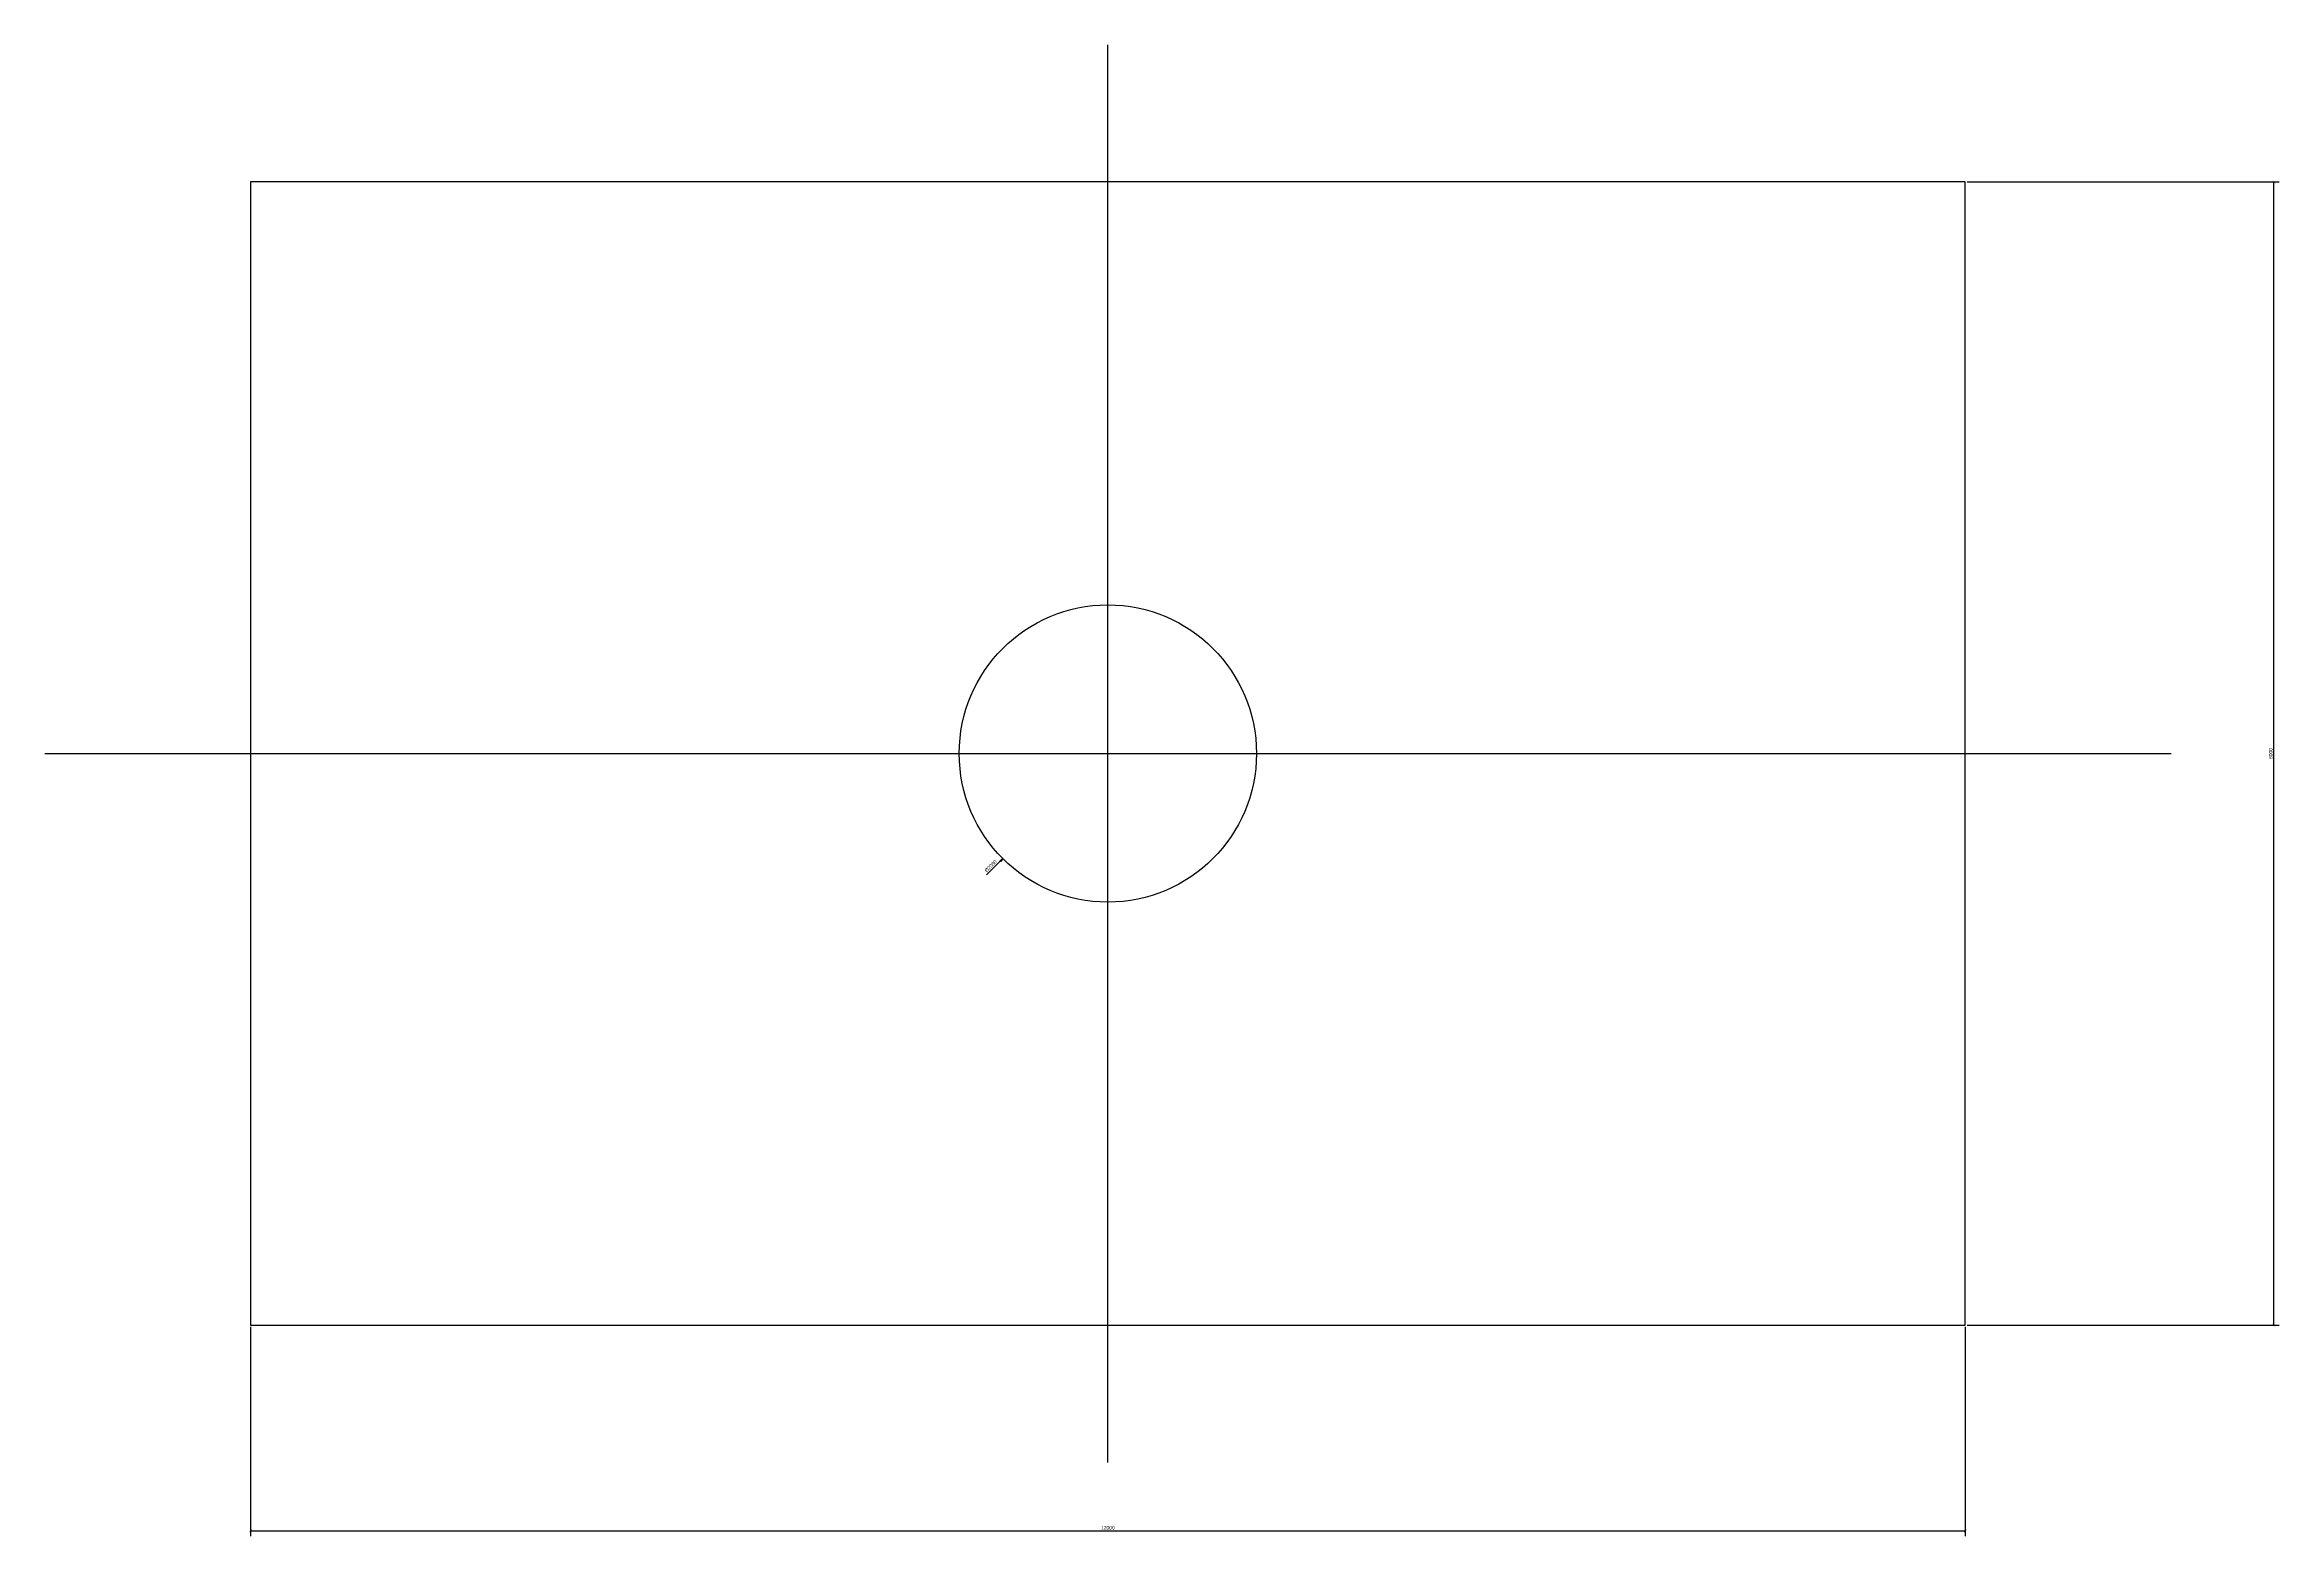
# Model space of a CAD drawing. Header units: millimetres. Extents: x -14 to 142, y -15 to 90.
import ezdxf

# ---------------------------------------------------------------- set-up
doc = ezdxf.new("R2010")
doc.units = ezdxf.units.MM
for name, color, linetype in [('M-CENTER', 7, 'Continuous'), ('M-DIM', 7, 'Continuous'), ('M-HOLE', 7, 'Continuous'), ('M-OUTLINE', 7, 'Continuous')]:
    doc.layers.add(name, color=color, linetype=linetype)
doc.styles.add('OpenSansCondensed-Light', font='OpenSansCondensed-Light.ttf')
doc.dimstyles.new('EZ_RADIUS', dxfattribs={"dimtxt": 0.25, "dimasz": 0.25, "dimexe": 0.375, "dimexo": 0.125, "dimgap": 0.1, "dimtad": 1, "dimlfac": 100, "dimzin": 12, "dimdsep": 46, "dimtxsty": 'OpenSansCondensed-Light', "dimblk": 'CLOSEDBLANK', "dimcen": 0, "dimazin": 3, "dimtfac": 0.5, "dimtofl": 0, "dimtmove": 1, "dimatfit": 3})
doc.dimstyles.new('EZDXF', dxfattribs={"dimtxt": 0.25, "dimasz": 0.175, "dimexe": 0.375, "dimexo": 0.125, "dimgap": 0.1, "dimtad": 1, "dimlfac": 100, "dimzin": 12, "dimdsep": 46, "dimtxsty": 'OpenSansCondensed-Light', "dimblk": 'ARCHTICK', "dimcen": 2.5, "dimazin": 3, "dimtfac": 0.5, "dimtmove": 2, "dimatfit": 3})

# ---------------------------------------------------------------- blocks, each defined once
blk = doc.blocks.new('_ARCHTICK')
at = {"color": 0, "linetype": 'BYBLOCK', "const_width": 0.15}
blk.add_lwpolyline([(-0.5, -0.5), (0.5, 0.5)], dxfattribs=at)
blk = doc.blocks.new('_CLOSEDBLANK')
at = {"color": 0, "linetype": 'BYBLOCK'}
blk.add_lwpolyline([(-1, 0.16), (0, 0), (-1, -0.16)], close=True, dxfattribs=at)
blk = doc.blocks.new('*D3')
blk.add_line((52.47, 32.47), (51.51, 31.51))
at = {"layer": 'Defpoints'}
for p in [(60, 40), (52.65, 32.65)]:
    blk.add_point(p, dxfattribs=at)
at = {"layer": 'M-DIM', "xscale": 0.25, "yscale": 0.25, "rotation": 45}
blk.add_blockref('_CLOSEDBLANK', (52.65, 32.65), dxfattribs=at)
at = {"layer": 'M-DIM', "insert": (51.8, 32.12), "char_height": 0.25, "attachment_point": 5, "rotation": 45, "style": 'OpenSansCondensed-Light'}
blk.add_mtext('%%c2080', dxfattribs=at)

msp = doc.modelspace()

# ---------------------------------------------------------------- linework, layer by layer
at = {"layer": 'M-CENTER'}
for p, q in [((60, -9.6), (60, 89.6)), ((-14.4, 40), (134.4, 40))]:
    msp.add_line(p, q, dxfattribs=at)
at = {"layer": 'M-HOLE'}
msp.add_circle((60, 40), 10.4, dxfattribs=at)
at = {"layer": 'M-OUTLINE'}
msp.add_lwpolyline([(0, 0), (120, 0), (120, 80), (0, 80)], close=True, dxfattribs=at)

# ---------------------------------------------------------------- dimensions: what is measured, and where the dimension line sits
at = {"layer": 'M-DIM'}
msp.add_linear_dim(base=(141.6, 0), p1=(120, 0), p2=(120, 80), angle=90, dimstyle='EZDXF', dxfattribs=at).render()
dim = msp.add_diameter_dim_2p(p1=(67.35391, 47.35391), p2=(52.64609, 32.64609), dimstyle='EZ_RADIUS', dxfattribs=at)
dim.commit()
dim.dimension.update_dxf_attribs({"geometry": '*D3', "text_midpoint": (51.79756, 32.11576)})
msp.add_linear_dim(base=(0, -14.4), p1=(0, 0), p2=(120, 0), dimstyle='EZDXF', dxfattribs=at).render()

doc.saveas('drawing.dxf')
